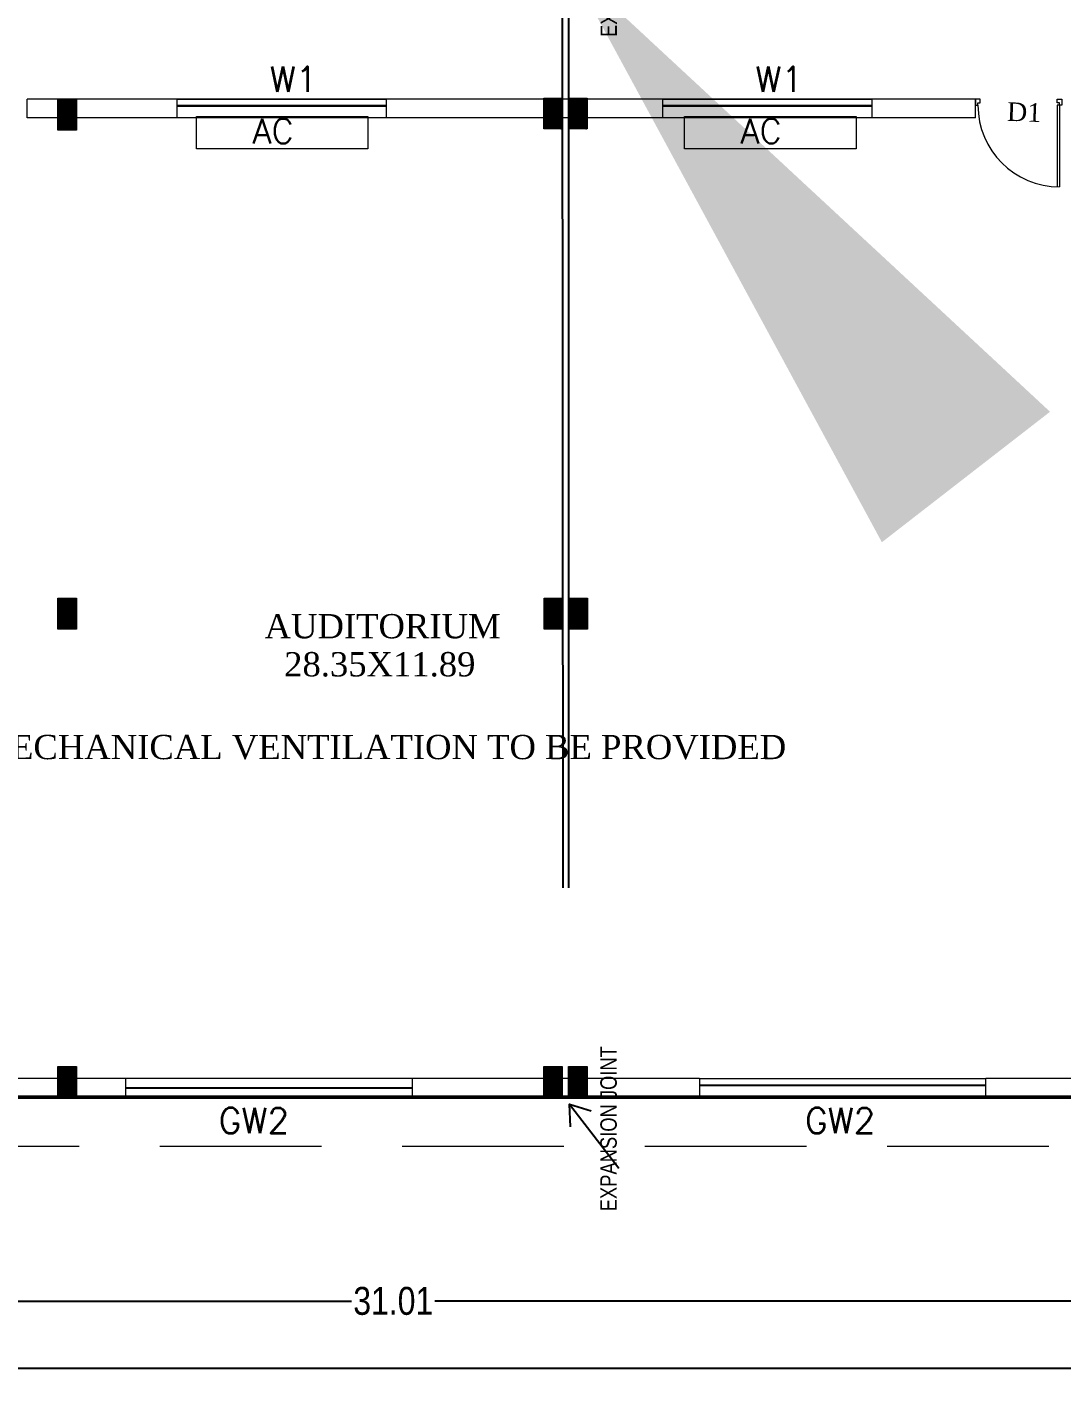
# Model space of a CAD drawing. Header units: metres. Extents: x 43 to 977, y 102 to 459.
# Drawn here: x 704.14 to 716.94, y 139.98 to 156.79 of the extents above; entities that cross this region are included whole.
import ezdxf

# ---------------------------------------------------------------- set-up
doc = ezdxf.new("R2010")
doc.units = ezdxf.units.M
doc.header["$MEASUREMENT"] = 0
doc.header["$PDMODE"] = 3
doc.linetypes.add('HIDDEN', pattern=[0.375, 0.25, -0.125])
doc.layers.get('0').update_dxf_attribs({"lineweight": 0})
doc.layers.get('Defpoints').update_dxf_attribs({"lineweight": 0})
doc.layers.add('BLK_1_FLR_2_BLT_UP_AREA_EXISTING', color=10, linetype='Continuous')
for name, color, linetype, lineweight in [('Column', 1, 'Continuous', 0), ('DOOR', 1, 'Continuous', 0), ('fence', 15, 'Continuous', 0), ('HAT', 1, 'Continuous', 0), ('hatch', 7, 'Continuous', 0), ('main wall', 150, 'Continuous', 0), ('RTEXT', 4, 'Continuous', 0), ('TE', 9, 'Continuous', 0), ('TEXT', 130, 'Continuous', 0), ('WALL', 7, 'Continuous', 0), ('WIN', 13, 'Continuous', 0)]:
    doc.layers.add(name, color=color, linetype=linetype, lineweight=lineweight)
doc.styles.add('ARIAL NARROW', font='')
doc.styles.add('RTEXT', font='arial.ttf', dxfattribs={"width": 0.8, "height": 8})
doc.styles.get("Standard").update_dxf_attribs({"font": 'romans.shx'})
doc.styles.add('style2', font='romantic.ttf')
doc.styles.add('visa', font='swissc.ttf')
doc.styles.get('ARIAL NARROW').set_extended_font_data('Lydian BT')
doc.dimstyles.new('Copy of o3 400', dxfattribs={"dimscale": 0.23, "dimtxt": 0.9, "dimasz": 1, "dimexe": 5, "dimexo": 9, "dimgap": 0.23, "dimtad": 0, "dimlfac": 4, "dimzin": 3, "dimdsep": 46, "dimtxsty": 'visa', "dimblk": 'ARCHTICK', "dimcen": 0.09, "dimse1": 1, "dimse2": 1, "dimclrd": 7, "dimclre": 256, "dimclrt": 7, "dimadec": 0, "dimazin": 0, "dimtfac": 0.23, "dimtofl": 0, "dimtmove": 2, "dimatfit": 1, "dimldrblk": 'ARCHTICK', "dimfxl": 0, "dimtolj": 1, "dimtzin": 0, "dimarcsym": 0})
doc.dimstyles.new('Copy(2) of S-2', dxfattribs={"dimtxt": 10.5, "dimasz": 8, "dimexe": 2, "dimexo": 50, "dimgap": 5, "dimtad": 0, "dimtoh": 1, "dimdec": 1, "dimzin": 0, "dimdsep": 46, "dimlunit": 4, "dimtxsty": 'ARIAL NARROW', "dimcen": 0.09, "dimdle": 3, "dimse1": 1, "dimse2": 1, "dimclrd": 7, "dimclre": 13, "dimclrt": 7, "dimadec": 0, "dimazin": 0, "dimtfac": 1, "dimtdec": 1, "dimtofl": 0, "dimtmove": 0, "dimatfit": 3, "dimfxl": 0, "dimtolj": 1, "dimtzin": 0, "dimlwd": 13, "dimarcsym": 0})
doc.dimstyles.new('o3', dxfattribs={"dimscale": 0.23, "dimtxt": 0.9, "dimasz": 1, "dimexe": 5, "dimexo": 9, "dimgap": 0.23, "dimtad": 0, "dimzin": 3, "dimdsep": 46, "dimtxsty": 'visa', "dimblk": 'ARCHTICK', "dimcen": 0.09, "dimse1": 1, "dimse2": 1, "dimclrd": 7, "dimclre": 256, "dimclrt": 7, "dimadec": 0, "dimazin": 0, "dimtfac": 0.23, "dimtofl": 0, "dimtmove": 2, "dimatfit": 1, "dimldrblk": 'ARCHTICK', "dimfxl": 0, "dimtolj": 1, "dimtzin": 0, "dimarcsym": 0})

# ---------------------------------------------------------------- blocks, each defined once
blk = doc.blocks.new('reterte')
for p, q in [((81308.78, 63026.8), (81308.78, 63060.8)), ((81309.78, 63026.8), (81309.78, 63060.79)), ((81308.78, 63026.8), (81309.78, 63026.8))]:
    blk.add_line(p, q)
for points in [[(81307.78, 63026.8), (81308.78, 63026.8), (81308.78, 63025.8), (81309.78, 63025.8), (81309.78, 63024.3), (81307.78, 63024.3)], [(81343.78, 63026.8), (81342.78, 63026.8), (81342.78, 63025.8), (81341.78, 63025.8), (81341.78, 63024.3), (81343.78, 63024.3)]]:
    blk.add_lwpolyline(points, close=True)
blk.add_arc((81308.78, 63026.8), 34, 0, 90)
blk = doc.blocks.new('_ArchTick')
at = {"color": 0, "const_width": 0.15}
blk.add_lwpolyline([(-0.5, -0.5), (0.5, 0.5)], dxfattribs=at)
blk = doc.blocks.new('*D379')
at = {"layer": 'Defpoints', "color": 0, "lineweight": 30}
for p in [(693.166, 144.473), (724.172, 144.473), (724.172, 141.037)]:
    blk.add_point(p, dxfattribs=at)
at = {"layer": 'WALL', "color": 7, "lineweight": -2}
for p, q in [((693.166, 141.037), (708.153, 141.037)), ((724.172, 141.037), (709.185, 141.037))]:
    blk.add_line(p, q, dxfattribs=at)
at = {"layer": 'WALL', "color": 7, "lineweight": -2, "xscale": 0.23, "yscale": 0.23, "zscale": 0.23, "rotation": 180}
blk.add_blockref('_ArchTick', (693.166, 141.037), dxfattribs=at)
at = {"layer": 'WALL', "color": 7, "lineweight": -2, "xscale": 0.23, "yscale": 0.23, "zscale": 0.23}
blk.add_blockref('_ArchTick', (724.172, 141.037), dxfattribs=at)
at = {"layer": 'WALL', "color": 7, "insert": (708.669, 141.037), "char_height": 0.345, "attachment_point": 5, "style": 'visa'}
blk.add_mtext('\\A1;31.01', dxfattribs=at)
blk = doc.blocks.new('*D385')
at = {"layer": 'Defpoints', "color": 0, "lineweight": 30}
for p in [(728.172, 144.077), (657.302, 143.94), (728.172, 140.203)]:
    blk.add_point(p, dxfattribs=at)
at = {"layer": 'WALL', "color": 7, "lineweight": -2}
for p, q in [((657.302, 140.203), (692.19, 140.203)), ((728.172, 140.203), (693.284, 140.203))]:
    blk.add_line(p, q, dxfattribs=at)
at = {"layer": 'WALL', "color": 7, "lineweight": -2, "xscale": 0.23, "yscale": 0.23, "zscale": 0.23, "rotation": 180}
blk.add_blockref('_ArchTick', (657.302, 140.203), dxfattribs=at)
at = {"layer": 'WALL', "color": 7, "lineweight": -2, "xscale": 0.23, "yscale": 0.23, "zscale": 0.23}
blk.add_blockref('_ArchTick', (728.172, 140.203), dxfattribs=at)
at = {"layer": 'WALL', "color": 7, "insert": (692.737, 140.203), "char_height": 0.345, "attachment_point": 5, "style": 'visa'}
blk.add_mtext('\\A1;70.87', dxfattribs=at)

msp = doc.modelspace()

# ---------------------------------------------------------------- hatches: boundary and pattern name
at = {"layer": 'hatch'}
h = msp.add_hatch(dxfattribs=at)
h.set_pattern_fill('ANSI31', color=256, scale=0.025396, style=0)
h.set_pattern_definition([(45, (-4734.5763937, 1821.2625484), (-0.0022447263868, 0.0022447263868), [])])
h.paths.add_polyline_path([(704.74962, 155.90184), (704.52106, 155.90184), (704.52106, 155.5209), (704.74962, 155.5209)])
h = msp.add_hatch(dxfattribs=at)
h.set_pattern_fill('ANSI31', color=256, scale=0.025396, style=0)
h.set_pattern_definition([(45, (-4728.5674986, 1821.2773586), (-0.0022447263868, 0.0022447263868), [])])
h.paths.add_polyline_path([(710.75852, 155.91665), (710.52995, 155.91665), (710.52995, 155.53571), (710.75852, 155.53571)])
h = msp.add_hatch(dxfattribs=at)
h.set_pattern_fill('ANSI31', color=256, scale=0.025396, style=0)
h.set_pattern_definition([(45, (-4728.2585763, 1821.2773586), (-0.0022447263868, 0.0022447263868), [])])
h.paths.add_polyline_path([(711.06744, 155.91665), (710.83887, 155.91665), (710.83887, 155.53571), (711.06744, 155.53571)])
h = msp.add_hatch(dxfattribs=at)
h.set_pattern_fill('ANSI31', color=256, scale=0.025396, style=0)
h.set_pattern_definition([(45, (-4734.5763937, 1815.0912766), (-0.0022447263868, 0.0022447263868), [])])
h.paths.add_polyline_path([(704.74962, 149.73057), (704.52106, 149.73057), (704.52106, 149.34963), (704.74962, 149.34963)])
h = msp.add_hatch(dxfattribs=at)
h.set_pattern_fill('ANSI31', color=256, scale=0.025396, style=0)
h.set_pattern_definition([(45, (-4728.5616672, 1815.0912766), (-0.0022447263868, 0.0022447263868), [])])
h.paths.add_polyline_path([(710.76435, 149.73057), (710.53578, 149.73057), (710.53578, 149.34963), (710.76435, 149.34963)])
h = msp.add_hatch(dxfattribs=at)
h.set_pattern_fill('ANSI31', color=256, scale=0.025396, style=0)
h.set_pattern_definition([(45, (-4728.252745, 1815.0912766), (-0.0022447263868, 0.0022447263868), [])])
h.paths.add_polyline_path([(711.07327, 149.73057), (710.8447, 149.73057), (710.8447, 149.34963), (711.07327, 149.34963)])
h = msp.add_hatch(dxfattribs=at)
h.set_pattern_fill('ANSI31', color=256, scale=0.025396, style=0)
h.set_pattern_definition([(45, (-4734.5763937, 1809.3009476), (-0.0022447263868, 0.0022447263868), [])])
h.paths.add_polyline_path([(704.74962, 143.94024), (704.52106, 143.94024), (704.52106, 143.5593), (704.74962, 143.5593)])
h = msp.add_hatch(dxfattribs=at)
h.set_pattern_fill('ANSI31', color=256, scale=0.025396, style=0)
h.set_pattern_definition([(45, (-4728.5674986, 1809.3009476), (-0.0022447263868, 0.0022447263868), [])])
h.paths.add_polyline_path([(710.75852, 143.94024), (710.52995, 143.94024), (710.52995, 143.5593), (710.75852, 143.5593)])
h = msp.add_hatch(dxfattribs=at)
h.set_pattern_fill('ANSI31', color=256, scale=0.025396, style=0)
h.set_pattern_definition([(45, (-4728.2585763, 1809.3009476), (-0.0022447263868, 0.0022447263868), [])])
h.paths.add_polyline_path([(711.06744, 143.94024), (710.83887, 143.94024), (710.83887, 143.5593), (711.06744, 143.5593)])

# ---------------------------------------------------------------- linework, layer by layer
at = {"layer": 'BLK_1_FLR_2_BLT_UP_AREA_EXISTING', "color": 26, "lineweight": 50}
msp.add_lwpolyline([(724.81586, 195.69991), (725.13503, 194.73605), (725.44216, 193.7683), (725.73722, 192.7968), (726.02014, 191.82169), (726.2909, 190.84314), (726.54944, 189.86128), (726.79573, 188.87629), (727.02972, 187.8883), (727.25139, 186.89747), (727.4607, 185.90396), (727.8421, 183.90949), (728.01413, 182.90885), (728.07929, 182.50905), (728.17369, 181.90615), (728.17531, 143.55723), (657.30425, 143.55723)], dxfattribs=at)
at = {"layer": 'Column'}
for points in [[(704.52106, 155.90184), (704.74962, 155.90184), (704.74962, 155.5209), (704.52106, 155.5209)], [(710.52995, 155.91665), (710.75852, 155.91665), (710.75852, 155.53571), (710.52995, 155.53571)], [(710.83887, 155.91665), (711.06744, 155.91665), (711.06744, 155.53571), (710.83887, 155.53571)], [(704.52106, 149.73057), (704.74962, 149.73057), (704.74962, 149.34963), (704.52106, 149.34963)], [(710.53578, 149.73057), (710.76435, 149.73057), (710.76435, 149.34963), (710.53578, 149.34963)], [(710.8447, 149.73057), (711.07327, 149.73057), (711.07327, 149.34963), (710.8447, 149.34963)], [(704.52106, 143.94024), (704.74962, 143.94024), (704.74962, 143.5593), (704.52106, 143.5593)], [(710.52995, 143.94024), (710.75852, 143.94024), (710.75852, 143.5593), (710.52995, 143.5593)], [(710.83887, 143.94024), (711.06744, 143.94024), (711.06744, 143.5593), (710.83887, 143.5593)]]:
    msp.add_lwpolyline(points, close=True, dxfattribs=at)
at = {"layer": 'fence', "linetype": 'HIDDEN', "ltscale": 8}
msp.add_line((728.7811, 142.94979), (656.69265, 142.94979), dxfattribs=at)
at = {"layer": 'main wall', "linetype": 'HIDDEN', "lineweight": -3, "ltscale": 50}
for p, q in [((710.75861, 158.64732), (710.76951, 143.78786)), ((710.83887, 158.64732), (710.83887, 143.78786))]:
    msp.add_line(p, q, dxfattribs=at)
at = {"layer": 'WALL'}
for p, q in [((704.74962, 155.90184), (704.14011, 155.90184)), ((704.14011, 155.67328), (704.14011, 155.90184)), ((715.87228, 155.90184), (704.74962, 155.90184)), ((705.99667, 155.67328), (705.99667, 155.90184)), ((708.58708, 155.67328), (708.58708, 155.90184)), ((710.84054, 155.68809), (710.84054, 155.91665)), ((710.84263, 155.68601), (710.84263, 155.91458)), ((710.8447, 155.68809), (710.8447, 155.91665)), ((712.00306, 155.67328), (712.00306, 155.90184)), ((714.59347, 155.67328), (714.59347, 155.90184)), ((715.87228, 155.67328), (715.87228, 155.90184)), ((704.52106, 155.67328), (704.14011, 155.67328)), ((711.26393, 155.67328), (704.74962, 155.67328)), ((715.87228, 155.67328), (711.07327, 155.67328)), ((710.84054, 143.71168), (710.84054, 143.94024)), ((710.84263, 143.7096), (710.84263, 143.93817)), ((710.8447, 143.71168), (710.8447, 143.94024)), ((704.52106, 143.78786), (703.91155, 143.78786)), ((705.35913, 143.78786), (704.74962, 143.78786)), ((705.35913, 143.5593), (705.35913, 143.78786)), ((710.8447, 143.78786), (708.9019, 143.78786)), ((708.9019, 143.78786), (708.9019, 143.5593)), ((712.45615, 143.78786), (711.07327, 143.78786)), ((712.45615, 143.78786), (712.45615, 143.5593)), ((717.16835, 143.78786), (715.99892, 143.78786)), ((715.99892, 143.5593), (715.99892, 143.78786)), ((705.35913, 143.5593), (703.91155, 143.5593)), ((712.45615, 143.5593), (708.9019, 143.5593)), ((718.00643, 143.5593), (715.99892, 143.5593))]:
    msp.add_line(p, q, dxfattribs=at)
at = {"layer": 'WIN', "color": 7}
for p, q in [((705.99667, 155.90184), (708.58708, 155.90184)), ((712.00306, 155.90184), (714.59347, 155.90184)), ((708.58708, 155.67328), (705.99667, 155.67328)), ((714.59347, 155.67328), (712.00306, 155.67328)), ((708.9019, 143.78786), (705.35913, 143.78786)), ((712.45615, 143.78786), (715.99892, 143.78786)), ((705.35913, 143.5593), (708.9019, 143.5593)), ((715.99892, 143.5593), (712.45615, 143.5593))]:
    msp.add_line(p, q, dxfattribs=at)
at = {"layer": 'WIN', "const_width": 0.0254}
for points in [[(705.99667, 155.82097), (708.58708, 155.82097)], [(712.00306, 155.82097), (714.59347, 155.82097)], [(708.9019, 143.67358), (705.35913, 143.67358)], [(712.45615, 143.707), (715.99892, 143.707)]]:
    msp.add_lwpolyline(points, dxfattribs=at)
at = {"layer": 'WIN', "lineweight": 9}
for points in [[(706.23596, 155.68811), (708.35616, 155.68811), (708.35616, 155.28861), (706.23596, 155.28861)], [(712.2739, 155.68811), (714.3941, 155.68811), (714.3941, 155.28861), (712.2739, 155.28861)]]:
    msp.add_lwpolyline(points, close=True, dxfattribs=at)

# ---------------------------------------------------------------- block references
at = {"layer": 'DOOR', "xscale": 0.0296529160508135, "yscale": 0.0296529160508135, "zscale": 0.0296529160508135, "rotation": 180}
msp.add_blockref('reterte', (3127.9527, 2024.75623), dxfattribs=at)

# ---------------------------------------------------------------- texts
at = {"layer": 'RTEXT', "style": 'RTEXT', "width": 0.8}
for p in [(711.43599, 156.67261), (711.43389, 142.14717)]:
    msp.add_text('EXPANSION JOINT', height=0.2031694, rotation=90, dxfattribs=at).set_placement(p)
at = {"layer": 'TEXT', "color": 4, "style": 'style2'}
msp.add_text('D1', height=0.23, rotation=357.807084, dxfattribs=at).set_placement((716.25774, 155.63659))
for s, p in [('AUDITORIUM', (707.077, 149.23496)), ('28.35X11.89', (707.3193, 148.76393)), ('MECHANICAL VENTILATION TO BE PROVIDED', (703.53754, 147.73999))]:
    msp.add_text(s, height=0.3, dxfattribs=at).set_placement(p)
at = {"layer": 'WALL'}
for s, p in [('W1', (707.1404, 155.99298)), ('W1', (713.14679, 155.99298)), ('GW2', (706.50886, 143.11206)), ('GW2', (713.7616, 143.11206))]:
    msp.add_text(s, height=0.313036, dxfattribs=at).set_placement(p)
at = {"layer": 'WIN', "lineweight": 9}
for p in [(706.92815, 155.35636), (712.96609, 155.35636)]:
    msp.add_text('AC', height=0.304754, dxfattribs=at).set_placement(p)

# ---------------------------------------------------------------- dimensions: what is measured, and where the dimension line sits
at = {"layer": 'WALL'}
for base, p1, p2, picture, middle in [((724.17169, 141.03673), (693.16639, 144.47314), (724.17169, 144.47314), '*D379', (708.66904, 141.03673)), ((728.17159, 140.2027), (657.30215, 143.94024), (728.17159, 144.07683), '*D385', (692.73687, 140.2027))]:
    dim = msp.add_linear_dim(base=base, p1=p1, p2=p2, dimstyle='o3', override={"dimtxt": 1.5, "dimpost": '\\X'}, dxfattribs=at)
    dim.commit()
    dim.dimension.update_dxf_attribs({"geometry": picture, "text_midpoint": middle})

# ---------------------------------------------------------------- leaders
at = {"layer": 'HAT', "color": 5, "linetype": 'Continuous', "lineweight": -3}
for points in [[(710.84937, 157.55028), (711.18486, 157.11781)], [(710.85145, 157.55236), (711.18694, 157.11988)]]:
    msp.add_leader(points, dimstyle='Copy(2) of S-2', override={"dimgap": 5, "dimtad": 0}, dxfattribs=at)
at = {"layer": 'TE', "color": 22, "ltscale": 20}
msp.add_leader([(710.84727, 143.47172), (711.18277, 143.03925)], dimstyle='Copy of o3 400', override={"dimtxt": 1, "dimldrblk": 'Open90'}, dxfattribs=at)

doc.saveas('drawing.dxf')
